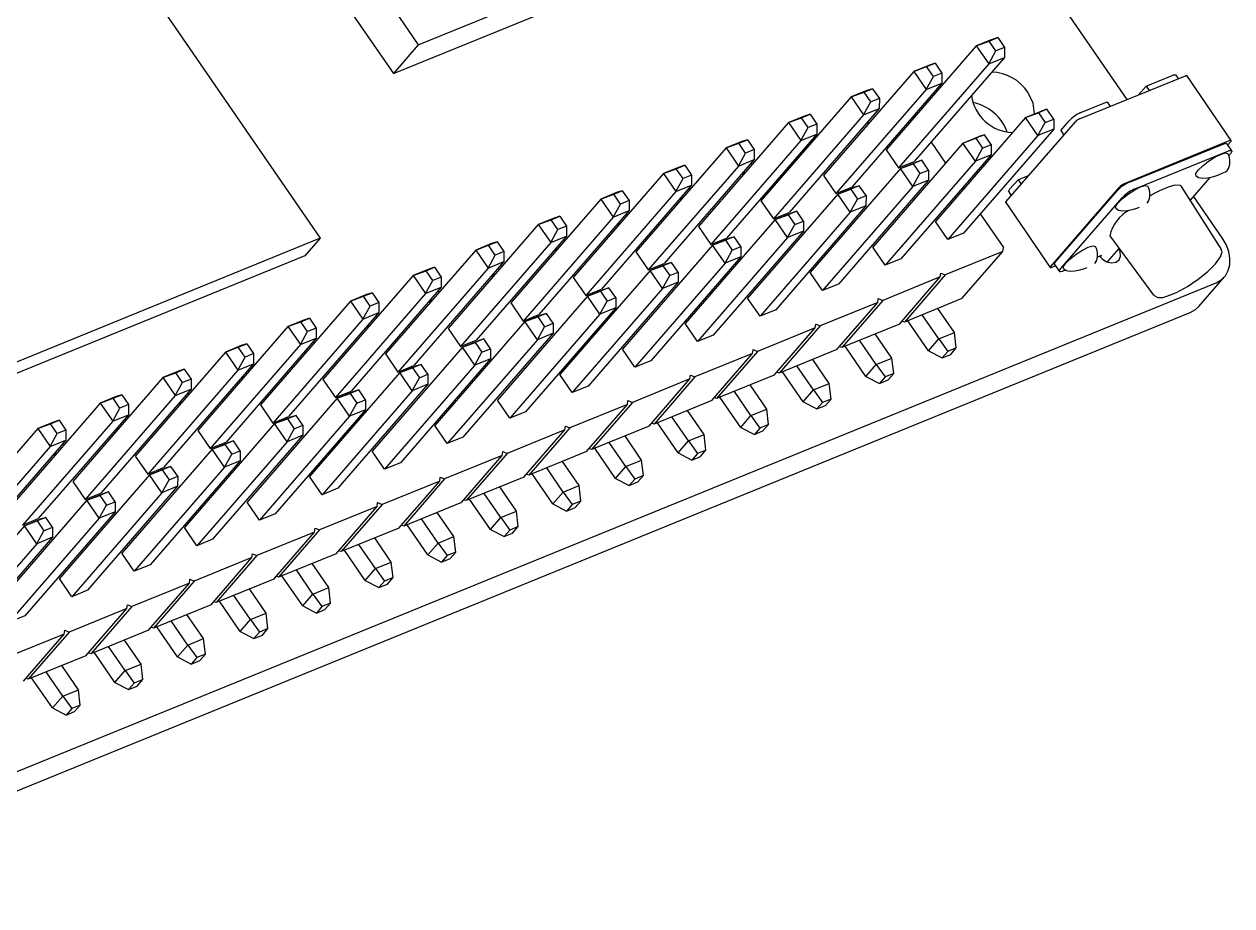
# Model space of a CAD drawing. Header units: millimetres. Extents: x 2 to 1109, y 2 to 430.
# Drawn here: x 280.61 to 314.89, y 48.02 to 73.05 of the extents above; entities that cross this region are included whole.
import ezdxf

# ---------------------------------------------------------------- set-up
doc = ezdxf.new("R2010")
doc.units = ezdxf.units.MM
doc.header["$LTSCALE"] = 0.5
doc.layers.add('几何体', color=7, linetype='Continuous')

msp = doc.modelspace()

# ---------------------------------------------------------------- linework, layer by layer
at = {"layer": '几何体'}
for p, q in [((311.913, 70.908), (299.657, 88.75)), ((285.42, 81.748), (291.798, 72.462)), ((284.711, 80.931), (291.09, 71.645)), ((282.687, 76.179), (289.011, 66.973)), ((291.798, 72.462), (301.307, 76.339)), ((291.09, 71.645), (300.599, 75.522)), ((307.998, 72.565), (308.242, 72.665)), ((308.242, 72.665), (308.081, 72.612)), ((308.242, 72.665), (308.434, 72.386)), ((291.798, 72.462), (291.09, 71.645)), ((307.634, 72.43), (305.075, 69.478)), ((308.081, 72.612), (307.634, 72.43)), ((307.634, 72.43), (307.998, 72.565)), ((307.634, 72.43), (307.986, 71.917)), ((308.19, 72.286), (307.998, 72.565)), ((308.434, 72.386), (308.19, 72.286)), ((308.434, 72.386), (308.433, 72.1)), ((308.433, 72.1), (305.874, 69.148)), ((307.986, 71.917), (308.19, 72.286)), ((307.986, 71.917), (308.433, 72.1)), ((305.858, 71.705), (303.299, 68.753)), ((307.986, 71.917), (305.427, 68.965)), ((306.305, 71.888), (305.858, 71.705)), ((305.858, 71.705), (306.223, 71.841)), ((305.858, 71.705), (306.21, 71.193)), ((306.223, 71.841), (306.466, 71.941)), ((306.414, 71.562), (306.223, 71.841)), ((306.466, 71.941), (306.305, 71.888)), ((306.658, 71.661), (306.414, 71.562)), ((306.466, 71.941), (306.658, 71.661)), ((306.658, 71.661), (306.657, 71.375)), ((306.657, 71.375), (304.098, 68.424)), ((306.21, 71.193), (306.414, 71.562)), ((306.21, 71.193), (306.657, 71.375)), ((310.561, 70.357), (313.568, 71.583)), ((312.45, 71.289), (313.191, 71.591)), ((313.37, 71.502), (313.301, 71.603)), ((314.869, 69.745), (313.604, 71.587)), ((304.082, 70.981), (301.523, 68.029)), ((306.21, 71.193), (303.651, 68.241)), ((304.53, 71.164), (304.082, 70.981)), ((304.082, 70.981), (304.447, 71.117)), ((304.082, 70.981), (304.434, 70.469)), ((304.447, 71.117), (304.691, 71.216)), ((304.638, 70.838), (304.447, 71.117)), ((304.691, 71.216), (304.53, 71.164)), ((304.691, 71.216), (304.882, 70.937)), ((312.232, 71.038), (312.45, 71.289)), ((312.45, 71.289), (312.537, 71.162)), ((304.881, 70.651), (302.323, 67.699)), ((304.434, 70.469), (304.638, 70.838)), ((304.434, 70.469), (304.881, 70.651)), ((304.882, 70.937), (304.638, 70.838)), ((304.882, 70.937), (304.881, 70.651)), ((309.639, 70.631), (309.395, 70.532)), ((309.639, 70.631), (309.478, 70.579)), ((309.831, 70.352), (309.639, 70.631)), ((310.604, 70.536), (311.345, 70.839)), ((311.345, 70.839), (311.432, 70.712)), ((304.434, 70.469), (301.875, 67.517)), ((302.754, 70.439), (302.306, 70.257)), ((302.306, 70.257), (302.671, 70.393)), ((302.671, 70.393), (302.915, 70.492)), ((302.863, 70.114), (302.671, 70.393)), ((302.915, 70.492), (302.754, 70.439)), ((302.915, 70.492), (303.107, 70.213)), ((305.841, 70.434), (305.869, 70.394)), ((309.03, 70.396), (306.472, 67.444)), ((308.481, 68.009), (310.446, 70.275)), ((309.03, 70.396), (309.478, 70.579)), ((309.03, 70.396), (309.395, 70.532)), ((309.382, 69.884), (309.03, 70.396)), ((309.395, 70.532), (309.587, 70.253)), ((309.587, 70.253), (309.831, 70.352)), ((309.831, 70.352), (309.83, 70.066)), ((310.029, 70.029), (310.257, 70.293)), ((302.306, 70.257), (299.747, 67.305)), ((303.106, 69.927), (300.547, 66.975)), ((302.306, 70.257), (302.658, 69.745)), ((302.658, 69.745), (302.863, 70.114)), ((302.658, 69.745), (303.106, 69.927)), ((303.107, 70.213), (302.863, 70.114)), ((303.107, 70.213), (303.106, 69.927)), ((304.604, 70.259), (304.507, 70.22)), ((309.83, 70.066), (307.271, 67.114)), ((309.382, 69.884), (309.587, 70.253)), ((309.83, 70.066), (309.382, 69.884)), ((310.029, 70.029), (310.119, 69.898)), ((302.658, 69.745), (300.099, 66.793)), ((300.978, 69.715), (300.53, 69.533)), ((300.53, 69.533), (300.895, 69.669)), ((300.895, 69.669), (301.139, 69.768)), ((301.087, 69.389), (300.895, 69.669)), ((301.139, 69.768), (300.978, 69.715)), ((301.139, 69.768), (301.331, 69.489)), ((302.837, 69.545), (302.81, 69.586)), ((303.014, 69.821), (303.057, 69.798)), ((307.255, 69.672), (304.696, 66.72)), ((306.349, 69.695), (306.758, 69.099)), ((309.382, 69.884), (306.824, 66.932)), ((307.255, 69.672), (307.702, 69.854)), ((307.255, 69.672), (307.619, 69.808)), ((307.607, 69.16), (307.255, 69.672)), ((307.863, 69.907), (307.619, 69.808)), ((307.619, 69.808), (307.811, 69.529)), ((307.863, 69.907), (307.702, 69.854)), ((307.811, 69.529), (308.055, 69.628)), ((308.055, 69.628), (307.863, 69.907)), ((308.055, 69.628), (308.054, 69.342)), ((314.832, 69.741), (311.826, 68.515)), ((311.978, 68.56), (314.635, 69.644)), ((314.882, 69.455), (314.745, 69.655)), ((314.771, 69.618), (314.857, 69.717)), ((300.53, 69.533), (297.971, 66.581)), ((300.53, 69.533), (300.882, 69.02)), ((300.882, 69.02), (301.087, 69.389)), ((301.331, 69.489), (301.087, 69.389)), ((301.331, 69.489), (301.33, 69.203)), ((302.829, 69.535), (302.732, 69.496)), ((305.075, 69.478), (305.427, 68.965)), ((308.054, 69.342), (305.495, 66.39)), ((307.607, 69.16), (307.811, 69.529)), ((308.054, 69.342), (307.607, 69.16)), ((312.115, 68.36), (314.772, 69.444)), ((314.845, 69.371), (314.797, 69.316)), ((300.882, 69.02), (298.323, 66.069)), ((299.202, 68.991), (298.754, 68.809)), ((298.754, 68.809), (299.119, 68.944)), ((301.33, 69.203), (298.771, 66.251)), ((299.119, 68.944), (299.363, 69.044)), ((299.311, 68.665), (299.119, 68.944)), ((299.363, 69.044), (299.202, 68.991)), ((299.363, 69.044), (299.555, 68.765)), ((300.882, 69.02), (301.33, 69.203)), ((301.238, 69.097), (301.281, 69.074)), ((305.479, 68.948), (302.92, 65.996)), ((307.607, 69.16), (305.048, 66.208)), ((305.427, 68.965), (305.874, 69.148)), ((305.479, 68.948), (305.926, 69.13)), ((305.479, 68.948), (305.843, 69.084)), ((305.831, 68.435), (305.479, 68.948)), ((306.087, 69.183), (305.843, 69.084)), ((305.843, 69.084), (306.035, 68.804)), ((306.087, 69.183), (305.926, 69.13)), ((306.035, 68.804), (306.279, 68.904)), ((306.279, 68.904), (306.087, 69.183)), ((306.279, 68.904), (306.278, 68.618)), ((298.754, 68.809), (296.196, 65.857)), ((298.754, 68.809), (299.106, 68.296)), ((299.106, 68.296), (299.311, 68.665)), ((299.555, 68.765), (299.311, 68.665)), ((299.555, 68.765), (299.554, 68.479)), ((301.053, 68.811), (300.956, 68.771)), ((301.061, 68.82), (301.034, 68.862)), ((303.299, 68.753), (303.651, 68.241)), ((306.278, 68.618), (303.719, 65.666)), ((305.831, 68.435), (306.035, 68.804)), ((306.278, 68.618), (305.831, 68.435)), ((308.589, 68.369), (308.818, 68.632)), ((308.818, 68.632), (309.133, 68.761)), ((308.818, 68.632), (308.908, 68.501)), ((314.26, 68.696), (313.704, 68.055)), ((299.106, 68.296), (296.548, 65.344)), ((297.426, 68.267), (296.979, 68.084)), ((296.979, 68.084), (297.343, 68.22)), ((299.554, 68.479), (296.995, 65.527)), ((297.343, 68.22), (297.587, 68.32)), ((297.535, 67.941), (297.343, 68.22)), ((297.587, 68.32), (297.426, 68.267)), ((297.587, 68.32), (297.779, 68.04)), ((299.106, 68.296), (299.554, 68.479)), ((299.462, 68.373), (299.505, 68.35)), ((303.703, 68.224), (301.144, 65.272)), ((305.831, 68.435), (303.272, 65.484)), ((303.651, 68.241), (304.098, 68.424)), ((303.703, 68.224), (304.15, 68.406)), ((303.703, 68.224), (304.068, 68.359)), ((304.055, 67.711), (303.703, 68.224)), ((304.311, 68.459), (304.068, 68.359)), ((304.068, 68.359), (304.259, 68.08)), ((304.311, 68.459), (304.15, 68.406)), ((304.503, 68.18), (304.311, 68.459)), ((307.238, 68.401), (307.266, 68.36)), ((308.552, 68.284), (308.626, 68.176)), ((309.745, 66.168), (311.71, 68.434)), ((309.895, 66.314), (311.631, 68.317)), ((314.582, 66.674), (313.46, 68.441)), ((296.979, 68.084), (294.42, 65.132)), ((296.979, 68.084), (297.331, 67.572)), ((297.331, 67.572), (297.535, 67.941)), ((297.779, 68.04), (297.535, 67.941)), ((297.779, 68.04), (297.778, 67.754)), ((299.277, 68.087), (299.18, 68.047)), ((299.285, 68.096), (299.258, 68.138)), ((301.523, 68.029), (301.875, 67.517)), ((304.502, 67.894), (301.943, 64.942)), ((304.055, 67.711), (304.259, 68.08)), ((304.502, 67.894), (304.055, 67.711)), ((304.259, 68.08), (304.503, 68.18)), ((304.503, 68.18), (304.502, 67.894)), ((308.468, 67.981), (309.733, 66.139)), ((310.032, 66.113), (311.769, 68.117)), ((314.612, 66.978), (313.798, 68.164)), ((297.331, 67.572), (294.772, 64.62)), ((295.65, 67.543), (295.203, 67.36)), ((297.778, 67.754), (295.219, 64.803)), ((295.567, 67.496), (295.811, 67.595)), ((295.811, 67.595), (295.65, 67.543)), ((295.811, 67.595), (296.003, 67.316)), ((297.331, 67.572), (297.778, 67.754)), ((297.686, 67.648), (297.729, 67.626)), ((304.055, 67.711), (301.496, 64.759)), ((301.875, 67.517), (302.323, 67.699)), ((301.927, 67.499), (302.375, 67.682)), ((301.927, 67.499), (302.292, 67.635)), ((302.536, 67.735), (302.292, 67.635)), ((302.292, 67.635), (302.484, 67.356)), ((302.536, 67.735), (302.375, 67.682)), ((302.727, 67.455), (302.536, 67.735)), ((307.745, 67.662), (308.403, 66.705)), ((295.203, 67.36), (292.644, 64.408)), ((295.203, 67.36), (295.567, 67.496)), ((295.203, 67.36), (295.555, 66.848)), ((295.555, 66.848), (295.759, 67.217)), ((295.759, 67.217), (295.567, 67.496)), ((296.003, 67.316), (295.759, 67.217)), ((296.003, 67.316), (296.002, 67.03)), ((297.501, 67.363), (297.404, 67.323)), ((297.509, 67.372), (297.482, 67.413)), ((301.927, 67.499), (299.368, 64.548)), ((299.747, 67.305), (300.099, 66.793)), ((302.279, 66.987), (301.927, 67.499)), ((302.279, 66.987), (302.484, 67.356)), ((302.484, 67.356), (302.727, 67.455)), ((302.727, 67.455), (302.726, 67.17)), ((306.824, 66.932), (306.472, 67.444)), ((289.011, 66.973), (279.922, 63.267)), ((289.011, 66.973), (288.577, 66.472)), ((295.555, 66.848), (292.996, 63.896)), ((296.002, 67.03), (293.443, 64.078)), ((293.792, 66.772), (294.035, 66.871)), ((294.035, 66.871), (293.874, 66.818)), ((294.035, 66.871), (294.227, 66.592)), ((295.555, 66.848), (296.002, 67.03)), ((295.91, 66.924), (295.953, 66.902)), ((302.279, 66.987), (299.72, 64.035)), ((300.099, 66.793), (300.547, 66.975)), ((300.151, 66.775), (300.599, 66.958)), ((300.151, 66.775), (300.516, 66.911)), ((302.726, 67.17), (300.168, 64.218)), ((300.76, 67.01), (300.516, 66.911)), ((300.516, 66.911), (300.708, 66.632)), ((300.76, 67.01), (300.599, 66.958)), ((300.952, 66.731), (300.76, 67.01)), ((302.726, 67.17), (302.279, 66.987)), ((307.271, 67.114), (306.824, 66.932)), ((311.42, 67.04), (312.666, 65.358)), ((293.427, 66.636), (290.868, 63.684)), ((293.874, 66.818), (293.427, 66.636)), ((293.427, 66.636), (293.792, 66.772)), ((293.427, 66.636), (293.779, 66.124)), ((293.779, 66.124), (293.983, 66.493)), ((293.983, 66.493), (293.792, 66.772)), ((294.227, 66.592), (293.983, 66.493)), ((294.227, 66.592), (294.226, 66.306)), ((295.725, 66.638), (295.628, 66.599)), ((295.733, 66.648), (295.706, 66.689)), ((300.151, 66.775), (297.592, 63.823)), ((297.971, 66.581), (298.323, 66.069)), ((300.503, 66.263), (300.151, 66.775)), ((300.503, 66.263), (300.708, 66.632)), ((300.708, 66.632), (300.952, 66.731)), ((300.952, 66.731), (300.951, 66.445)), ((305.048, 66.208), (304.696, 66.72)), ((308.388, 66.596), (306.752, 65.929)), ((307.227, 65.257), (308.388, 66.596)), ((308.388, 66.596), (308.403, 66.705)), ((311.678, 66.682), (311.345, 66.298)), ((311.683, 66.685), (311.678, 66.682)), ((288.577, 66.472), (279.487, 62.766)), ((294.226, 66.306), (291.667, 63.354)), ((293.779, 66.124), (294.226, 66.306)), ((294.134, 66.2), (294.178, 66.177)), ((300.503, 66.263), (297.944, 63.311)), ((298.323, 66.069), (298.771, 66.251)), ((298.375, 66.051), (298.823, 66.233)), ((298.375, 66.051), (298.74, 66.187)), ((300.951, 66.445), (298.392, 63.493)), ((298.984, 66.286), (298.74, 66.187)), ((298.74, 66.187), (298.932, 65.908)), ((298.984, 66.286), (298.823, 66.233)), ((299.176, 66.007), (298.984, 66.286)), ((300.951, 66.445), (300.503, 66.263)), ((305.495, 66.39), (305.048, 66.208)), ((309.884, 66.19), (309.77, 66.143)), ((309.857, 66.229), (309.995, 66.029)), ((311.188, 66.483), (311.063, 66.432)), ((311.145, 66.433), (311.188, 66.483)), ((291.651, 65.912), (289.092, 62.96)), ((293.779, 66.124), (291.22, 63.172)), ((292.099, 66.094), (291.651, 65.912)), ((291.651, 65.912), (292.016, 66.048)), ((291.651, 65.912), (292.003, 65.399)), ((292.016, 66.048), (292.26, 66.147)), ((292.208, 65.768), (292.016, 66.048)), ((292.26, 66.147), (292.099, 66.094)), ((292.451, 65.868), (292.208, 65.768)), ((292.26, 66.147), (292.451, 65.868)), ((292.451, 65.868), (292.45, 65.582)), ((293.949, 65.914), (293.852, 65.875)), ((293.957, 65.924), (293.931, 65.965)), ((298.375, 66.051), (295.816, 63.099)), ((296.196, 65.857), (296.548, 65.344)), ((298.727, 65.539), (298.375, 66.051)), ((298.727, 65.539), (298.932, 65.908)), ((298.932, 65.908), (299.176, 66.007)), ((299.176, 66.007), (299.175, 65.721)), ((303.272, 65.484), (302.92, 65.996)), ((306.612, 65.872), (304.976, 65.205)), ((305.451, 64.533), (306.612, 65.872)), ((306.752, 65.929), (305.591, 64.59)), ((306.612, 65.872), (306.627, 65.981)), ((306.627, 65.981), (306.752, 65.929)), ((310.166, 66.066), (310.105, 66.041)), ((313.947, 65.035), (314.678, 65.878)), ((272.714, 48.693), (314.438, 65.708)), ((292.45, 65.582), (289.892, 62.63)), ((292.003, 65.399), (292.208, 65.768)), ((292.003, 65.399), (292.45, 65.582)), ((292.358, 65.476), (292.402, 65.453)), ((298.727, 65.539), (296.168, 62.587)), ((296.548, 65.344), (296.995, 65.527)), ((296.6, 65.327), (297.047, 65.509)), ((299.175, 65.721), (296.616, 62.769)), ((297.208, 65.562), (296.964, 65.463)), ((297.208, 65.562), (297.047, 65.509)), ((297.4, 65.283), (297.208, 65.562)), ((299.175, 65.721), (298.727, 65.539)), ((303.719, 65.666), (303.272, 65.484)), ((289.875, 65.188), (287.316, 62.236)), ((292.003, 65.399), (289.444, 62.448)), ((290.323, 65.37), (289.875, 65.188)), ((289.875, 65.188), (290.24, 65.323)), ((289.875, 65.188), (290.227, 64.675)), ((290.24, 65.323), (290.484, 65.423)), ((290.432, 65.044), (290.24, 65.323)), ((290.484, 65.423), (290.323, 65.37)), ((290.676, 65.144), (290.432, 65.044)), ((290.484, 65.423), (290.676, 65.144)), ((290.676, 65.144), (290.675, 64.858)), ((292.173, 65.19), (292.076, 65.15)), ((292.182, 65.199), (292.155, 65.241)), ((296.6, 65.327), (294.041, 62.375)), ((294.42, 65.132), (294.772, 64.62)), ((296.6, 65.327), (296.964, 65.463)), ((296.951, 64.814), (296.6, 65.327)), ((296.951, 64.814), (297.156, 65.183)), ((296.964, 65.463), (297.156, 65.183)), ((297.156, 65.183), (297.4, 65.283)), ((297.4, 65.283), (297.399, 64.997)), ((301.496, 64.759), (301.144, 65.272)), ((304.836, 65.148), (303.2, 64.481)), ((303.675, 63.809), (304.836, 65.148)), ((304.976, 65.205), (303.815, 63.866)), ((304.836, 65.148), (304.851, 65.256)), ((304.851, 65.256), (304.976, 65.205)), ((307.227, 65.257), (305.591, 64.59)), ((272.392, 48.016), (313.707, 64.865)), ((290.675, 64.858), (288.116, 61.906)), ((290.227, 64.675), (290.432, 65.044)), ((290.227, 64.675), (290.675, 64.858)), ((296.951, 64.814), (294.393, 61.863)), ((294.772, 64.62), (295.219, 64.803)), ((294.824, 64.603), (295.271, 64.785)), ((297.399, 64.997), (294.84, 62.045)), ((295.432, 64.838), (295.188, 64.738)), ((295.432, 64.838), (295.271, 64.785)), ((295.624, 64.559), (295.432, 64.838)), ((297.399, 64.997), (296.951, 64.814)), ((301.943, 64.942), (301.496, 64.759)), ((306.567, 64.11), (306.096, 64.796)), ((307.014, 64.293), (306.543, 64.979)), ((288.099, 64.463), (285.54, 61.511)), ((290.227, 64.675), (287.668, 61.723)), ((288.547, 64.646), (288.099, 64.463)), ((288.099, 64.463), (288.464, 64.599)), ((288.099, 64.463), (288.451, 63.951)), ((288.464, 64.599), (288.708, 64.699)), ((288.656, 64.32), (288.464, 64.599)), ((288.708, 64.699), (288.547, 64.646)), ((288.708, 64.699), (288.9, 64.419)), ((290.398, 64.466), (290.301, 64.426)), ((290.406, 64.475), (290.379, 64.517)), ((290.583, 64.752), (290.626, 64.729)), ((294.824, 64.603), (292.265, 61.651)), ((294.824, 64.603), (295.188, 64.738)), ((295.176, 64.09), (294.824, 64.603)), ((295.176, 64.09), (295.38, 64.459)), ((295.188, 64.738), (295.38, 64.459)), ((295.38, 64.459), (295.624, 64.559)), ((295.624, 64.559), (295.623, 64.273)), ((299.72, 64.035), (299.368, 64.548)), ((303.2, 64.481), (302.039, 63.142)), ((303.06, 64.424), (303.075, 64.532)), ((303.075, 64.532), (303.2, 64.481)), ((305.451, 64.533), (303.815, 63.866)), ((305.591, 64.59), (305.524, 64.618)), ((306.274, 63.773), (305.686, 64.629)), ((288.899, 64.133), (286.34, 61.182)), ((288.451, 63.951), (288.656, 64.32)), ((288.451, 63.951), (288.899, 64.133)), ((288.9, 64.419), (288.656, 64.32)), ((288.9, 64.419), (288.899, 64.133)), ((292.644, 64.408), (292.996, 63.896)), ((295.623, 64.273), (293.064, 61.321)), ((293.656, 64.114), (293.412, 64.014)), ((293.656, 64.114), (293.495, 64.061)), ((293.848, 63.834), (293.656, 64.114)), ((295.623, 64.273), (295.176, 64.09)), ((300.168, 64.218), (299.72, 64.035)), ((303.06, 64.424), (301.424, 63.757)), ((301.899, 63.085), (303.06, 64.424)), ((305.238, 63.569), (304.767, 64.254)), ((306.274, 63.773), (306.567, 64.11)), ((306.567, 64.11), (307.014, 64.293)), ((306.567, 64.11), (306.822, 63.755)), ((307.066, 63.854), (307.014, 64.293)), ((288.451, 63.951), (285.892, 60.999)), ((286.771, 63.922), (286.324, 63.739)), ((286.324, 63.739), (286.688, 63.875)), ((286.688, 63.875), (286.932, 63.974)), ((286.88, 63.596), (286.688, 63.875)), ((286.932, 63.974), (286.771, 63.922)), ((286.932, 63.974), (287.124, 63.695)), ((288.63, 63.751), (288.603, 63.792)), ((288.807, 64.027), (288.85, 64.005)), ((293.048, 63.878), (290.489, 60.927)), ((295.176, 64.09), (292.617, 61.138)), ((292.996, 63.896), (293.443, 64.078)), ((293.048, 63.878), (293.495, 64.061)), ((293.048, 63.878), (293.412, 64.014)), ((293.4, 63.366), (293.048, 63.878)), ((293.412, 64.014), (293.604, 63.735)), ((293.604, 63.735), (293.848, 63.834)), ((293.848, 63.834), (293.847, 63.549)), ((297.944, 63.311), (297.592, 63.823)), ((301.424, 63.757), (300.263, 62.418)), ((301.284, 63.7), (301.299, 63.808)), ((301.299, 63.808), (301.424, 63.757)), ((303.675, 63.809), (302.039, 63.142)), ((303.815, 63.866), (303.749, 63.894)), ((304.498, 63.049), (303.91, 63.905)), ((304.791, 63.386), (304.32, 64.072)), ((306.274, 63.773), (306.663, 63.571)), ((306.822, 63.755), (306.663, 63.571)), ((307.066, 63.854), (306.822, 63.755)), ((306.906, 63.671), (307.066, 63.854)), ((286.324, 63.739), (283.765, 60.787)), ((287.123, 63.409), (284.564, 60.457)), ((286.324, 63.739), (286.675, 63.227)), ((286.675, 63.227), (286.88, 63.596)), ((286.675, 63.227), (287.123, 63.409)), ((287.124, 63.695), (286.88, 63.596)), ((287.124, 63.695), (287.123, 63.409)), ((288.622, 63.742), (288.525, 63.702)), ((290.868, 63.684), (291.22, 63.172)), ((293.847, 63.549), (291.288, 60.597)), ((293.4, 63.366), (293.604, 63.735)), ((293.847, 63.549), (293.4, 63.366)), ((298.392, 63.493), (297.944, 63.311)), ((301.284, 63.7), (299.648, 63.032)), ((300.124, 62.361), (301.284, 63.7)), ((303.462, 62.844), (302.991, 63.53)), ((304.791, 63.386), (305.238, 63.569)), ((305.29, 63.13), (305.238, 63.569)), ((306.663, 63.571), (306.906, 63.671)), ((286.675, 63.227), (284.117, 60.275)), ((284.995, 63.197), (284.548, 63.015)), ((284.548, 63.015), (284.912, 63.151)), ((284.912, 63.151), (285.156, 63.25)), ((285.104, 62.871), (284.912, 63.151)), ((285.156, 63.25), (284.995, 63.197)), ((285.156, 63.25), (285.348, 62.971)), ((286.854, 63.027), (286.827, 63.068)), ((287.031, 63.303), (287.074, 63.281)), ((291.272, 63.154), (288.713, 60.202)), ((293.4, 63.366), (290.841, 60.414)), ((291.22, 63.172), (291.667, 63.354)), ((291.272, 63.154), (291.719, 63.337)), ((291.272, 63.154), (291.637, 63.29)), ((291.624, 62.642), (291.272, 63.154)), ((291.88, 63.389), (291.637, 63.29)), ((291.637, 63.29), (291.828, 63.011)), ((291.88, 63.389), (291.719, 63.337)), ((291.828, 63.011), (292.072, 63.11)), ((292.072, 63.11), (291.88, 63.389)), ((292.072, 63.11), (292.071, 62.824)), ((296.168, 62.587), (295.816, 63.099)), ((299.508, 62.975), (299.523, 63.084)), ((299.523, 63.084), (299.648, 63.032)), ((301.899, 63.085), (300.263, 62.418)), ((302.039, 63.142), (301.973, 63.169)), ((302.723, 62.325), (302.135, 63.181)), ((303.015, 62.662), (302.544, 63.348)), ((304.498, 63.049), (304.791, 63.386)), ((304.791, 63.386), (305.046, 63.031)), ((305.29, 63.13), (305.046, 63.031)), ((305.131, 62.946), (305.29, 63.13)), ((284.548, 63.015), (281.989, 60.063)), ((284.548, 63.015), (284.9, 62.503)), ((284.9, 62.503), (285.104, 62.871)), ((285.348, 62.971), (285.104, 62.871)), ((285.348, 62.971), (285.347, 62.685)), ((286.846, 63.017), (286.749, 62.978)), ((289.092, 62.96), (289.444, 62.448)), ((292.071, 62.824), (289.512, 59.872)), ((291.624, 62.642), (291.828, 63.011)), ((292.071, 62.824), (291.624, 62.642)), ((296.616, 62.769), (296.168, 62.587)), ((299.508, 62.975), (297.872, 62.308)), ((298.348, 61.636), (299.508, 62.975)), ((299.648, 63.032), (298.488, 61.693)), ((301.687, 62.12), (301.216, 62.806)), ((303.015, 62.662), (303.462, 62.844)), ((303.514, 62.406), (303.462, 62.844)), ((304.498, 63.049), (304.887, 62.847)), ((305.046, 63.031), (304.887, 62.847)), ((304.887, 62.847), (305.131, 62.946)), ((284.9, 62.503), (282.341, 59.551)), ((283.219, 62.473), (282.772, 62.291)), ((282.772, 62.291), (283.136, 62.427)), ((285.347, 62.685), (282.788, 59.733)), ((283.136, 62.427), (283.38, 62.526)), ((283.328, 62.147), (283.136, 62.427)), ((283.38, 62.526), (283.219, 62.473)), ((283.38, 62.526), (283.572, 62.247)), ((284.9, 62.503), (285.347, 62.685)), ((285.255, 62.579), (285.298, 62.556)), ((289.496, 62.43), (286.937, 59.478)), ((291.624, 62.642), (289.065, 59.69)), ((289.444, 62.448), (289.892, 62.63)), ((289.496, 62.43), (289.944, 62.612)), ((289.496, 62.43), (289.861, 62.566)), ((289.848, 61.918), (289.496, 62.43)), ((290.105, 62.665), (289.861, 62.566)), ((289.861, 62.566), (290.053, 62.287)), ((290.105, 62.665), (289.944, 62.612)), ((290.053, 62.287), (290.296, 62.386)), ((290.296, 62.386), (290.105, 62.665)), ((290.296, 62.386), (290.296, 62.1)), ((300.263, 62.418), (300.197, 62.445)), ((300.947, 61.6), (300.359, 62.456)), ((301.239, 61.938), (300.768, 62.623)), ((302.723, 62.325), (303.015, 62.662)), ((303.015, 62.662), (303.27, 62.307)), ((303.514, 62.406), (303.27, 62.307)), ((303.355, 62.222), (303.514, 62.406)), ((282.772, 62.291), (280.213, 59.339)), ((282.772, 62.291), (283.124, 61.778)), ((283.124, 61.778), (283.328, 62.147)), ((283.572, 62.247), (283.328, 62.147)), ((283.572, 62.247), (283.571, 61.961)), ((285.07, 62.293), (284.973, 62.254)), ((285.078, 62.302), (285.051, 62.344)), ((287.316, 62.236), (287.668, 61.723)), ((290.296, 62.1), (287.737, 59.148)), ((289.848, 61.918), (290.053, 62.287)), ((290.296, 62.1), (289.848, 61.918)), ((294.393, 61.863), (294.041, 62.375)), ((294.84, 62.045), (294.393, 61.863)), ((297.733, 62.251), (296.097, 61.584)), ((296.572, 60.912), (297.733, 62.251)), ((297.872, 62.308), (296.712, 60.969)), ((297.733, 62.251), (297.747, 62.36)), ((297.747, 62.36), (297.872, 62.308)), ((300.124, 62.361), (298.488, 61.693)), ((299.911, 61.396), (299.44, 62.082)), ((301.239, 61.938), (301.687, 62.12)), ((301.738, 61.682), (301.687, 62.12)), ((302.723, 62.325), (303.111, 62.123)), ((303.27, 62.307), (303.111, 62.123)), ((303.111, 62.123), (303.355, 62.222)), ((283.124, 61.778), (280.565, 58.827)), ((281.443, 61.749), (280.996, 61.567)), ((280.996, 61.567), (281.361, 61.702)), ((283.571, 61.961), (281.012, 59.009)), ((281.361, 61.702), (281.605, 61.802)), ((281.552, 61.423), (281.361, 61.702)), ((281.605, 61.802), (281.443, 61.749)), ((281.605, 61.802), (281.796, 61.523)), ((283.124, 61.778), (283.571, 61.961)), ((283.479, 61.855), (283.522, 61.832)), ((287.72, 61.706), (285.161, 58.754)), ((289.848, 61.918), (287.289, 58.966)), ((287.668, 61.723), (288.116, 61.906)), ((287.72, 61.706), (288.168, 61.888)), ((287.72, 61.706), (288.085, 61.842)), ((288.072, 61.193), (287.72, 61.706)), ((288.329, 61.941), (288.085, 61.842)), ((288.085, 61.842), (288.277, 61.562)), ((288.329, 61.941), (288.168, 61.888)), ((288.521, 61.662), (288.329, 61.941)), ((298.488, 61.693), (298.421, 61.721)), ((299.171, 60.876), (298.583, 61.732)), ((299.463, 61.214), (298.992, 61.899)), ((300.947, 61.6), (301.239, 61.938)), ((301.239, 61.938), (301.494, 61.582)), ((280.996, 61.567), (278.437, 58.615)), ((280.996, 61.567), (281.348, 61.054)), ((281.348, 61.054), (281.552, 61.423)), ((281.796, 61.523), (281.552, 61.423)), ((281.796, 61.523), (281.795, 61.237)), ((283.294, 61.569), (283.197, 61.529)), ((283.302, 61.578), (283.275, 61.62)), ((285.54, 61.511), (285.892, 60.999)), ((288.52, 61.376), (285.961, 58.424)), ((288.072, 61.193), (288.277, 61.562)), ((288.52, 61.376), (288.072, 61.193)), ((288.277, 61.562), (288.521, 61.662)), ((288.521, 61.662), (288.52, 61.376)), ((292.617, 61.138), (292.265, 61.651)), ((295.957, 61.527), (294.321, 60.86)), ((294.796, 60.188), (295.957, 61.527)), ((296.097, 61.584), (294.936, 60.245)), ((295.957, 61.527), (295.972, 61.635)), ((295.972, 61.635), (296.097, 61.584)), ((298.348, 61.636), (296.712, 60.969)), ((298.135, 60.672), (297.664, 61.358)), ((299.463, 61.214), (299.911, 61.396)), ((299.962, 60.958), (299.911, 61.396)), ((300.947, 61.6), (301.335, 61.398)), ((301.494, 61.582), (301.335, 61.398)), ((301.335, 61.398), (301.579, 61.498)), ((301.738, 61.682), (301.494, 61.582)), ((301.579, 61.498), (301.738, 61.682)), ((281.348, 61.054), (278.789, 58.102)), ((281.795, 61.237), (279.236, 58.285)), ((281.348, 61.054), (281.795, 61.237)), ((281.703, 61.131), (281.747, 61.108)), ((288.072, 61.193), (285.513, 58.242)), ((285.892, 60.999), (286.34, 61.182)), ((285.944, 60.982), (286.392, 61.164)), ((285.944, 60.982), (286.309, 61.117)), ((286.553, 61.217), (286.309, 61.117)), ((286.309, 61.117), (286.501, 60.838)), ((286.553, 61.217), (286.392, 61.164)), ((286.745, 60.938), (286.553, 61.217)), ((293.064, 61.321), (292.617, 61.138)), ((297.395, 60.152), (296.807, 61.008)), ((297.687, 60.489), (297.216, 61.175)), ((299.171, 60.876), (299.463, 61.214)), ((299.463, 61.214), (299.719, 60.858)), ((281.518, 60.845), (281.421, 60.805)), ((281.526, 60.854), (281.5, 60.895)), ((285.944, 60.982), (283.386, 58.03)), ((283.765, 60.787), (284.117, 60.275)), ((286.296, 60.469), (285.944, 60.982)), ((286.296, 60.469), (286.501, 60.838)), ((286.501, 60.838), (286.745, 60.938)), ((286.745, 60.938), (286.744, 60.652)), ((290.841, 60.414), (290.489, 60.927)), ((294.181, 60.803), (292.545, 60.136)), ((293.02, 59.464), (294.181, 60.803)), ((294.321, 60.86), (293.16, 59.521)), ((294.181, 60.803), (294.196, 60.911)), ((294.196, 60.911), (294.321, 60.86)), ((296.572, 60.912), (294.936, 60.245)), ((296.712, 60.969), (296.645, 60.997)), ((297.687, 60.489), (298.135, 60.672)), ((298.187, 60.233), (298.135, 60.672)), ((299.171, 60.876), (299.559, 60.674)), ((299.719, 60.858), (299.559, 60.674)), ((299.559, 60.674), (299.803, 60.774)), ((299.962, 60.958), (299.719, 60.858)), ((299.803, 60.774), (299.962, 60.958)), ((286.296, 60.469), (283.737, 57.517)), ((284.117, 60.275), (284.564, 60.457)), ((284.169, 60.257), (284.616, 60.44)), ((284.169, 60.257), (284.533, 60.393)), ((286.744, 60.652), (284.185, 57.7)), ((284.777, 60.493), (284.533, 60.393)), ((284.533, 60.393), (284.725, 60.114)), ((284.777, 60.493), (284.616, 60.44)), ((284.969, 60.213), (284.777, 60.493)), ((286.744, 60.652), (286.296, 60.469)), ((291.288, 60.597), (290.841, 60.414)), ((295.912, 59.765), (295.441, 60.451)), ((296.359, 59.948), (295.888, 60.633)), ((297.395, 60.152), (297.687, 60.489)), ((297.687, 60.489), (297.943, 60.134)), ((284.169, 60.257), (281.61, 57.306)), ((281.989, 60.063), (282.341, 59.551)), ((284.521, 59.745), (284.169, 60.257)), ((284.521, 59.745), (284.725, 60.114)), ((284.725, 60.114), (284.969, 60.213)), ((284.969, 60.213), (284.968, 59.928)), ((289.065, 59.69), (288.713, 60.202)), ((292.405, 60.078), (290.769, 59.411)), ((291.244, 58.74), (292.405, 60.078)), ((292.545, 60.136), (291.384, 58.797)), ((292.405, 60.078), (292.42, 60.187)), ((292.42, 60.187), (292.545, 60.136)), ((294.796, 60.188), (293.16, 59.521)), ((294.936, 60.245), (294.869, 60.273)), ((295.619, 59.428), (295.031, 60.284)), ((297.395, 60.152), (297.783, 59.95)), ((297.943, 60.134), (297.783, 59.95)), ((297.783, 59.95), (298.027, 60.05)), ((298.187, 60.233), (297.943, 60.134)), ((298.027, 60.05), (298.187, 60.233)), ((284.521, 59.745), (281.962, 56.793)), ((282.341, 59.551), (282.788, 59.733)), ((282.393, 59.533), (282.84, 59.716)), ((282.393, 59.533), (282.757, 59.669)), ((284.968, 59.928), (282.409, 56.976)), ((283.001, 59.768), (282.757, 59.669)), ((282.757, 59.669), (282.949, 59.39)), ((283.001, 59.768), (282.84, 59.716)), ((283.193, 59.489), (283.001, 59.768)), ((284.968, 59.928), (284.521, 59.745)), ((289.512, 59.872), (289.065, 59.69)), ((294.136, 59.041), (293.665, 59.727)), ((294.583, 59.223), (294.112, 59.909)), ((295.619, 59.428), (295.912, 59.765)), ((295.912, 59.765), (296.359, 59.948)), ((295.912, 59.765), (296.167, 59.41)), ((296.411, 59.509), (296.359, 59.948)), ((282.393, 59.533), (279.834, 56.581)), ((282.745, 59.021), (282.393, 59.533)), ((282.745, 59.021), (282.949, 59.39)), ((282.949, 59.39), (283.193, 59.489)), ((283.193, 59.489), (283.192, 59.203)), ((287.289, 58.966), (286.937, 59.478)), ((290.629, 59.354), (288.993, 58.687)), ((289.469, 58.015), (290.629, 59.354)), ((290.769, 59.411), (289.608, 58.072)), ((290.629, 59.354), (290.644, 59.463)), ((290.644, 59.463), (290.769, 59.411)), ((293.02, 59.464), (291.384, 58.797)), ((293.16, 59.521), (293.093, 59.548)), ((293.843, 58.704), (293.255, 59.56)), ((295.619, 59.428), (296.007, 59.226)), ((296.167, 59.41), (296.007, 59.226)), ((296.007, 59.226), (296.251, 59.325)), ((296.411, 59.509), (296.167, 59.41)), ((296.251, 59.325), (296.411, 59.509)), ((282.745, 59.021), (280.186, 56.069)), ((280.565, 58.827), (281.012, 59.009)), ((280.617, 58.809), (281.064, 58.991)), ((283.192, 59.203), (280.633, 56.251)), ((281.225, 59.044), (280.982, 58.945)), ((281.225, 59.044), (281.064, 58.991)), ((281.417, 58.765), (281.225, 59.044)), ((283.192, 59.203), (282.745, 59.021)), ((287.737, 59.148), (287.289, 58.966)), ((292.36, 58.317), (291.889, 59.002)), ((292.807, 58.499), (292.336, 59.185)), ((293.843, 58.704), (294.136, 59.041)), ((294.136, 59.041), (294.583, 59.223)), ((294.136, 59.041), (294.391, 58.686)), ((294.635, 58.785), (294.583, 59.223)), ((280.617, 58.809), (278.058, 55.857)), ((280.617, 58.809), (280.982, 58.945)), ((280.969, 58.297), (280.617, 58.809)), ((280.969, 58.297), (281.173, 58.666)), ((280.982, 58.945), (281.173, 58.666)), ((281.173, 58.666), (281.417, 58.765)), ((281.417, 58.765), (281.416, 58.479)), ((285.513, 58.242), (285.161, 58.754)), ((288.853, 58.63), (287.217, 57.963)), ((287.693, 57.291), (288.853, 58.63)), ((288.993, 58.687), (287.832, 57.348)), ((288.853, 58.63), (288.868, 58.739)), ((288.868, 58.739), (288.993, 58.687)), ((291.244, 58.74), (289.608, 58.072)), ((291.384, 58.797), (291.318, 58.824)), ((292.067, 57.979), (291.479, 58.835)), ((293.843, 58.704), (294.232, 58.502)), ((294.391, 58.686), (294.232, 58.502)), ((294.635, 58.785), (294.391, 58.686)), ((294.475, 58.601), (294.635, 58.785)), ((280.969, 58.297), (278.41, 55.345)), ((281.416, 58.479), (278.857, 55.527)), ((281.416, 58.479), (280.969, 58.297)), ((285.961, 58.424), (285.513, 58.242)), ((290.584, 57.593), (290.113, 58.278)), ((291.032, 57.775), (290.561, 58.461)), ((292.067, 57.979), (292.36, 58.317)), ((292.36, 58.317), (292.807, 58.499)), ((292.36, 58.317), (292.615, 57.961)), ((292.859, 58.061), (292.807, 58.499)), ((294.232, 58.502), (294.475, 58.601)), ((283.737, 57.517), (283.386, 58.03)), ((287.217, 57.963), (286.057, 56.624)), ((287.077, 57.906), (287.092, 58.014)), ((287.092, 58.014), (287.217, 57.963)), ((289.469, 58.015), (287.832, 57.348)), ((289.608, 58.072), (289.542, 58.1)), ((290.292, 57.255), (289.704, 58.111)), ((292.067, 57.979), (292.456, 57.777)), ((292.615, 57.961), (292.456, 57.777)), ((292.859, 58.061), (292.615, 57.961)), ((292.7, 57.877), (292.859, 58.061)), ((284.185, 57.7), (283.737, 57.517)), ((287.077, 57.906), (285.441, 57.239)), ((285.917, 56.567), (287.077, 57.906)), ((289.256, 57.051), (288.785, 57.737)), ((290.292, 57.255), (290.584, 57.593)), ((290.584, 57.593), (291.032, 57.775)), ((290.584, 57.593), (290.839, 57.237)), ((291.083, 57.337), (291.032, 57.775)), ((292.456, 57.777), (292.7, 57.877)), ((281.962, 56.793), (281.61, 57.306)), ((285.441, 57.239), (284.281, 55.9)), ((285.302, 57.182), (285.317, 57.29)), ((285.317, 57.29), (285.441, 57.239)), ((287.693, 57.291), (286.057, 56.624)), ((287.832, 57.348), (287.766, 57.376)), ((288.516, 56.531), (287.928, 57.387)), ((288.808, 56.868), (288.337, 57.554)), ((290.292, 57.255), (290.68, 57.053)), ((291.083, 57.337), (290.839, 57.237)), ((290.924, 57.153), (291.083, 57.337)), ((282.409, 56.976), (281.962, 56.793)), ((285.302, 57.182), (283.666, 56.515)), ((284.141, 55.843), (285.302, 57.182)), ((287.48, 56.327), (287.009, 57.012)), ((288.808, 56.868), (289.256, 57.051)), ((289.307, 56.612), (289.256, 57.051)), ((290.839, 57.237), (290.68, 57.053)), ((290.68, 57.053), (290.924, 57.153)), ((283.526, 56.457), (283.541, 56.566)), ((283.541, 56.566), (283.666, 56.515)), ((285.917, 56.567), (284.281, 55.9)), ((286.057, 56.624), (285.99, 56.652)), ((286.74, 55.807), (286.152, 56.663)), ((287.032, 56.144), (286.561, 56.83)), ((288.516, 56.531), (288.808, 56.868)), ((288.808, 56.868), (289.063, 56.513)), ((289.307, 56.612), (289.063, 56.513)), ((289.148, 56.428), (289.307, 56.612)), ((280.633, 56.251), (280.186, 56.069)), ((283.526, 56.457), (281.89, 55.79)), ((282.365, 55.119), (283.526, 56.457)), ((283.666, 56.515), (282.505, 55.176)), ((285.704, 55.602), (285.233, 56.288)), ((287.032, 56.144), (287.48, 56.327)), ((287.531, 55.888), (287.48, 56.327)), ((288.516, 56.531), (288.904, 56.329)), ((289.063, 56.513), (288.904, 56.329)), ((288.904, 56.329), (289.148, 56.428)), ((284.281, 55.9), (284.214, 55.927)), ((284.964, 55.083), (284.376, 55.939)), ((285.257, 55.42), (284.785, 56.106)), ((286.74, 55.807), (287.032, 56.144)), ((287.032, 56.144), (287.288, 55.789)), ((287.531, 55.888), (287.288, 55.789)), ((287.372, 55.704), (287.531, 55.888)), ((281.75, 55.733), (280.114, 55.066)), ((280.589, 54.394), (281.75, 55.733)), ((281.89, 55.79), (280.729, 54.451)), ((281.75, 55.733), (281.765, 55.842)), ((281.765, 55.842), (281.89, 55.79)), ((284.141, 55.843), (282.505, 55.176)), ((283.928, 54.878), (283.457, 55.564)), ((285.257, 55.42), (285.704, 55.602)), ((285.756, 55.164), (285.704, 55.602)), ((286.74, 55.807), (287.128, 55.605)), ((287.288, 55.789), (287.128, 55.605)), ((287.128, 55.605), (287.372, 55.704)), ((282.505, 55.176), (282.438, 55.203)), ((283.188, 54.358), (282.6, 55.214)), ((283.481, 54.696), (283.01, 55.381)), ((284.964, 55.083), (285.257, 55.42)), ((285.257, 55.42), (285.512, 55.065)), ((282.365, 55.119), (280.729, 54.451)), ((282.152, 54.154), (281.681, 54.84)), ((283.481, 54.696), (283.928, 54.878)), ((283.98, 54.44), (283.928, 54.878)), ((284.964, 55.083), (285.352, 54.881)), ((285.512, 55.065), (285.352, 54.881)), ((285.352, 54.881), (285.596, 54.98)), ((285.756, 55.164), (285.512, 55.065)), ((285.596, 54.98), (285.756, 55.164)), ((281.705, 53.972), (281.234, 54.657)), ((283.188, 54.358), (283.481, 54.696)), ((283.481, 54.696), (283.736, 54.34)), ((280.729, 54.451), (280.663, 54.479)), ((281.412, 53.634), (280.824, 54.49)), ((281.705, 53.972), (282.152, 54.154)), ((282.204, 53.716), (282.152, 54.154)), ((283.188, 54.358), (283.576, 54.156)), ((283.736, 54.34), (283.576, 54.156)), ((283.576, 54.156), (283.82, 54.256)), ((283.98, 54.44), (283.736, 54.34)), ((283.82, 54.256), (283.98, 54.44)), ((281.412, 53.634), (281.705, 53.972)), ((281.705, 53.972), (281.96, 53.616)), ((281.412, 53.634), (281.801, 53.432)), ((281.96, 53.616), (281.801, 53.432)), ((281.801, 53.432), (282.045, 53.532)), ((282.204, 53.716), (281.96, 53.616)), ((282.045, 53.532), (282.204, 53.716))]:
    msp.add_line(p, q, dxfattribs=at)
at = {"layer": '几何体', "flags": 128}
for points in [[(313.191, 71.591), (313.229, 71.605), (313.261, 71.612), (313.284, 71.612), (313.299, 71.605), (313.301, 71.603)], [(313.568, 71.583), (313.58, 71.587), (313.591, 71.59), (313.599, 71.59), (313.604, 71.587), (313.604, 71.587)], [(309.286, 70.501), (309.249, 70.802), (309.096, 71.113)], [(314.635, 69.644), (314.673, 69.657), (314.704, 69.664), (314.728, 69.665), (314.743, 69.658), (314.745, 69.655)], [(314.857, 69.717), (314.864, 69.727), (314.869, 69.735), (314.87, 69.742), (314.868, 69.746), (314.863, 69.748), (314.856, 69.748), (314.845, 69.746), (314.832, 69.741)], [(313.933, 68.905), (314.058, 69.028), (314.223, 69.156), (314.402, 69.27), (314.568, 69.352), (314.696, 69.39), (314.767, 69.378), (314.77, 69.375)], [(314.772, 69.444), (314.81, 69.457), (314.842, 69.464), (314.866, 69.465), (314.88, 69.458), (314.886, 69.444), (314.881, 69.425), (314.868, 69.4), (314.845, 69.371)], [(313.864, 68.751), (313.866, 68.806), (313.933, 68.905)], [(313.865, 68.749), (313.939, 68.694), (314.051, 68.672), (314.19, 68.681), (314.341, 68.714), (314.486, 68.762), (314.61, 68.814), (314.703, 68.86), (314.756, 68.892)], [(308.552, 68.284), (308.548, 68.295), (308.553, 68.315), (308.566, 68.339), (308.589, 68.369)], [(311.66, 67.979), (311.786, 68.102), (311.951, 68.23), (312.13, 68.343), (312.296, 68.425), (312.424, 68.463), (312.494, 68.451), (312.497, 68.448)], [(313.46, 68.441), (313.429, 68.468), (313.268, 68.476)], [(308.468, 67.981), (308.467, 67.984), (308.469, 67.991), (308.473, 67.999), (308.481, 68.009)], [(311.591, 67.824), (311.593, 67.88), (311.66, 67.979)], [(311.593, 67.823), (311.666, 67.767), (311.779, 67.745), (311.918, 67.754), (312.069, 67.787), (312.214, 67.835), (312.263, 67.856)], [(314.438, 65.708), (314.585, 65.791), (314.702, 65.907), (314.784, 66.051), (314.828, 66.218), (314.832, 66.402), (314.796, 66.594), (314.722, 66.789), (314.612, 66.978)], [(310.175, 66.266), (310.301, 66.388), (310.466, 66.516), (310.645, 66.63), (310.811, 66.712), (310.939, 66.75), (311.009, 66.738), (311.012, 66.735)], [(311.125, 66.457), (311.201, 66.382), (311.333, 66.303), (311.471, 66.27), (311.595, 66.289), (311.685, 66.357), (311.728, 66.464), (311.717, 66.592), (311.68, 66.683)], [(312.925, 65.292), (313.041, 65.321), (313.319, 65.434), (313.624, 65.602), (313.93, 65.808), (314.207, 66.029), (314.426, 66.244), (314.567, 66.438), (314.608, 66.582), (314.575, 66.667)], [(309.745, 66.168), (309.738, 66.158), (309.733, 66.15), (309.732, 66.143), (309.734, 66.139), (309.739, 66.136), (309.746, 66.136), (309.757, 66.139), (309.77, 66.143)], [(309.857, 66.229), (309.854, 66.24), (309.858, 66.26), (309.872, 66.284), (309.895, 66.314)], [(310.106, 66.111), (310.108, 66.167), (310.175, 66.266)], [(310.105, 66.041), (310.067, 66.027), (310.035, 66.02), (310.011, 66.02), (309.997, 66.027), (309.991, 66.04), (309.996, 66.059), (310.009, 66.084), (310.032, 66.113)], [(310.107, 66.11), (310.181, 66.054), (310.294, 66.032), (310.433, 66.041), (310.583, 66.074), (310.729, 66.122), (310.778, 66.143)], [(312.671, 65.363), (312.679, 65.343), (312.781, 65.29), (312.925, 65.292)], [(313.707, 64.865), (313.854, 64.948), (313.947, 65.035)]]:
    msp.add_lwpolyline(points, dxfattribs=at)
at = {"layer": '几何体'}
for centre, radius, start, end in [((308.052, 70.442), 1.241, 32.7402, 89.087), ((308.714, 71.198), 1.232, 188.3766, 267.3955), ((307.271, 69.534), 1.318, 19.8728, 78.2849), ((311.023, 69.571), 1.053, 113.4745, 136.7068), ((310.701, 70.035), 0.351, 113.4745, 136.7068), ((314.383, 69.144), 0.45, 325.9781, 30.8395), ((312.397, 67.595), 1.053, 113.4745, 136.7068), ((311.966, 68.194), 0.351, 113.4745, 136.7068), ((312.535, 67.395), 1.053, 113.4745, 136.7068), ((312.111, 68.218), 0.45, 325.9781, 30.8395), ((313.939, 65.955), 2.609, 104.899, 122.1163), ((312.508, 66.785), 1.117, 118.0974, 166.8356), ((310.626, 66.504), 0.45, 325.9781, 30.8395)]:
    msp.add_arc(centre, radius, start, end, dxfattribs=at)

doc.saveas('drawing.dxf')
